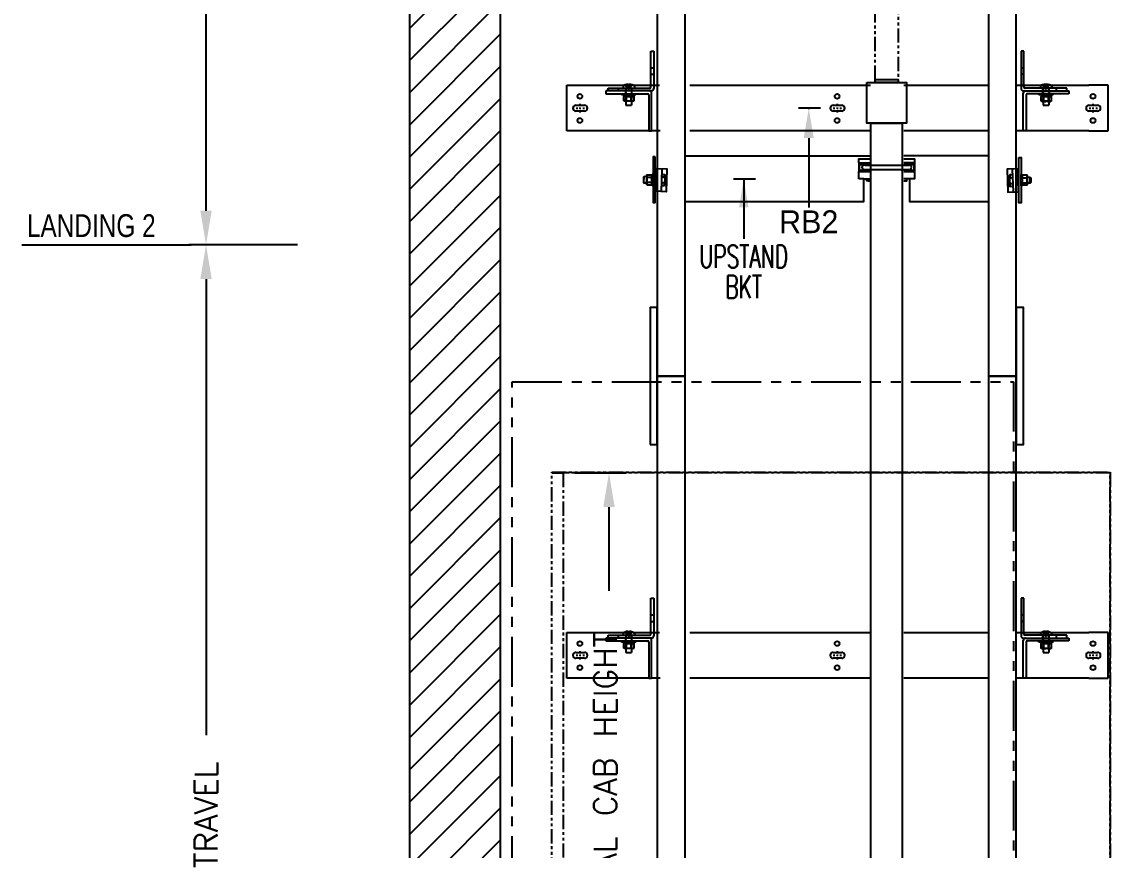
# Model space of a CAD drawing. Header units: inches. Extents: x 93 to 730, y 75 to 542.
# Drawn here: x 572.5 to 668, y 364.4 to 437.1 of the extents above; entities that cross this region are included whole.
import ezdxf
from ezdxf.enums import TextEntityAlignment as Align

# ---------------------------------------------------------------- set-up
doc = ezdxf.new("R2010")
doc.units = ezdxf.units.IN
doc.header["$MEASUREMENT"] = 0
for name, pattern in [('CENTER', [2, 1.25, -0.25, 0.25, -0.25]), ('HIDDEN', [0.375, 0.25, -0.125]), ('PHANTOM', [2.5, 1.25, -0.25, 0.25, -0.25, 0.25, -0.25])]:
    doc.linetypes.add(name, pattern=pattern)
for name, color, linetype in [('AM_HID', 7, 'HIDDEN'), ('AM_VIS', 7, 'Continuous'), ('CEN', 1, 'CENTER'), ('CUTLINE', 6, 'Continuous'), ('DIM', 3, 'Continuous'), ('HATCH', 5, 'Continuous'), ('PHANTOM', 4, 'PHANTOM')]:
    doc.layers.add(name, color=color, linetype=linetype)
doc.styles.add('PLAN_STYLE', font='TXT.SHX')
doc.dimstyles.new('IMPERIAL_PL', dxfattribs={"dimtxt": 2, "dimasz": 3, "dimexe": 1.5, "dimexo": 1, "dimgap": 1, "dimtad": 0, "dimtih": 1, "dimtoh": 1, "dimdec": 4, "dimzin": 0, "dimdsep": 46, "dimlunit": 5, "dimtxsty": 'PLAN_STYLE', "dimcen": 0.09, "dimadec": 0, "dimazin": 0, "dimtfac": 1, "dimtdec": 4, "dimtofl": 0, "dimtmove": 0, "dimatfit": 3, "dimfxl": 0, "dimfrac": 2, "dimtolj": 1, "dimtzin": 0, "dimarcsym": 0})

# ---------------------------------------------------------------- blocks, each defined once
blk = doc.blocks.new('*D131')
at = {"layer": 'DEFPOINTS', "color": 0}
for p in [(588.671, 537.485), (597.701, 537.485), (597.701, 417.485)]:
    blk.add_point(p, dxfattribs=at)
at = {"layer": 'DIM', "color": 0, "lineweight": -2}
for p, q in [((596.701, 537.485), (587.171, 537.485)), ((588.671, 534.485), (588.671, 490.151)), ((588.671, 420.485), (588.671, 464.818)), ((596.701, 417.485), (587.171, 417.485))]:
    blk.add_line(p, q, dxfattribs=at)
at = {"layer": 'DIM', "color": 0}
for points in [[(588.171, 534.485), (589.171, 534.485), (588.671, 537.485)], [(588.171, 420.485), (589.171, 420.485), (588.671, 417.485)]]:
    blk.add_solid(points, dxfattribs=at)
at = {"layer": 'DIM', "color": 0, "insert": (588.671, 477.485), "char_height": 2, "attachment_point": 5, "rotation": 89.95437, "style": 'PLAN_STYLE'}
blk.add_mtext('\\A1;92" [2337 mm]\\POVERHEAD', dxfattribs=at)
blk = doc.blocks.new('*D132')
at = {"layer": 'DEFPOINTS', "color": 0}
for p in [(620.026, 397.485), (624.034, 397.485), (620.026, 317.485)]:
    blk.add_point(p, dxfattribs=at)
at = {"layer": 'DIM', "color": 0, "lineweight": -2}
for p, q in [((621.026, 397.485), (625.534, 397.485)), ((624.034, 394.485), (624.034, 387.151)), ((624.034, 320.485), (624.034, 327.818)), ((621.026, 317.485), (625.534, 317.485))]:
    blk.add_line(p, q, dxfattribs=at)
at = {"layer": 'DIM', "color": 0}
for points in [[(623.534, 394.485), (624.534, 394.485), (624.034, 397.485)], [(623.534, 320.485), (624.534, 320.485), (624.034, 317.485)]]:
    blk.add_solid(points, dxfattribs=at)
at = {"layer": 'DIM', "color": 0, "insert": (624.034, 357.485), "char_height": 2, "attachment_point": 5, "rotation": 89.95437, "style": 'PLAN_STYLE'}
blk.add_mtext('\\A1;80" [2032mm] NOMINAL CAB HEIGHT', dxfattribs=at)
blk = doc.blocks.new('*D133')
at = {"layer": 'DEFPOINTS', "color": 0}
for p in [(588.671, 417.485), (596.332, 417.485), (596.332, 317.485)]:
    blk.add_point(p, dxfattribs=at)
at = {"layer": 'DIM', "color": 0, "lineweight": -2}
for p, q in [((595.332, 417.485), (587.171, 417.485)), ((588.671, 414.485), (588.671, 374.485)), ((588.671, 320.485), (588.671, 360.485)), ((595.332, 317.485), (587.171, 317.485))]:
    blk.add_line(p, q, dxfattribs=at)
at = {"layer": 'DIM', "color": 0}
for points in [[(588.171, 414.485), (589.171, 414.485), (588.671, 417.485)], [(588.171, 320.485), (589.171, 320.485), (588.671, 317.485)]]:
    blk.add_solid(points, dxfattribs=at)
at = {"layer": 'DIM', "color": 0, "insert": (588.671, 367.485), "char_height": 2, "attachment_point": 5, "rotation": 89.95437, "style": 'PLAN_STYLE'}
blk.add_mtext('\\A1;TRAVEL', dxfattribs=at)
blk = doc.blocks.new('RAIL_BRKT')
for p, q in [((-23.694, 2.01), (-22.006, 2.01)), ((23.806, 2.01), (22.119, 2.01)), ((-22.006, -1.99), (-23.694, -1.99)), ((22.119, -1.99), (23.806, -1.99))]:
    blk.add_line(p, q)
for points in [[(-22.897, 0.254, 0), (-22.131, 0.254, 0)], [(-22.897, 0.254, 0), (-22.131, 0.254, 0)], [(-22.897, 0.254, 0), (-22.131, 0.254, 0)], [(-22.897, 0.254, 0), (-22.131, 0.254, 0)], [(-0.327, 0.256, 0), (0.44, 0.256, 0)], [(-0.327, 0.256, 0), (0.44, 0.256, 0)], [(-0.327, 0.256, 0), (0.44, 0.256, 0)], [(-0.327, 0.256, 0), (0.44, 0.256, 0)], [(22.131, 0.254, 0), (22.897, 0.254, 0)], [(22.131, 0.254, 0), (22.897, 0.254, 0)], [(22.131, 0.254, 0), (22.897, 0.254, 0)], [(22.131, 0.254, 0), (22.897, 0.254, 0)], [(-22.131, -0.257, 0), (-22.897, -0.257, 0)], [(-22.131, -0.257, 0), (-22.897, -0.257, 0)], [(-22.131, -0.257, 0), (-22.897, -0.257, 0)], [(-22.131, -0.257, 0), (-22.897, -0.257, 0)], [(0.44, -0.256, 0), (-0.327, -0.256, 0)], [(0.44, -0.256, 0), (-0.327, -0.256, 0)], [(0.44, -0.256, 0), (-0.327, -0.256, 0)], [(0.44, -0.256, 0), (-0.327, -0.256, 0)], [(22.897, -0.257, 0), (22.131, -0.257, 0)], [(22.897, -0.257, 0), (22.131, -0.257, 0)], [(22.897, -0.257, 0), (22.131, -0.257, 0)], [(22.897, -0.257, 0), (22.131, -0.257, 0)]]:
    blk.add_polyline3d(points)
for centre in [(-22.54, 1.031), (0.03, 1.033), (22.488, 1.031), (-22.54, -1.084), (0.03, -1.083), (22.488, -1.084)]:
    blk.add_circle(centre, 0.21)
for centre, major_axis, start_param, end_param in [((-22.897, -0.001, -2.081), (-0.181, 0.181), -0.785398, 2.356194), ((-22.897, -0.001, -2.081), (-0.181, 0.181), -0.785398, 2.356194), ((-22.897, -0.001, -2.081), (-0.181, 0.181), -0.785398, 2.356194), ((-22.897, -0.001, -2.081), (-0.181, 0.181), -0.785398, 2.356194), ((-22.131, -0.001, -2.081), (0.181, 0.181), 3.926991, 7.068583), ((-22.131, -0.001, -2.081), (0.181, 0.181), 3.926991, 7.068583), ((-22.131, -0.001, -2.081), (0.181, 0.181), 3.926991, 7.068583), ((-22.131, -0.001, -2.081), (0.181, 0.181), 3.926991, 7.068583), ((-0.327, 0, -2.081), (-0.181, 0.181), -0.785398, 2.356194), ((-0.327, 0, -2.081), (-0.181, 0.181), -0.785398, 2.356194), ((-0.327, 0, -2.081), (-0.181, 0.181), -0.785398, 2.356194), ((-0.327, 0, -2.081), (-0.181, 0.181), -0.785398, 2.356194), ((0.44, 0, -2.081), (0.181, 0.181), 3.926991, 7.068583), ((0.44, 0, -2.081), (0.181, 0.181), 3.926991, 7.068583), ((0.44, 0, -2.081), (0.181, 0.181), 3.926991, 7.068583), ((0.44, 0, -2.081), (0.181, 0.181), 3.926991, 7.068583), ((22.131, -0.001, -2.081), (-0.181, 0.181), -0.785398, 2.356194), ((22.131, -0.001, -2.081), (-0.181, 0.181), -0.785398, 2.356194), ((22.131, -0.001, -2.081), (-0.181, 0.181), -0.785398, 2.356194), ((22.131, -0.001, -2.081), (-0.181, 0.181), -0.785398, 2.356194), ((22.897, -0.001, -2.081), (0.181, 0.181), 3.926991, 7.068583), ((22.897, -0.001, -2.081), (0.181, 0.181), 3.926991, 7.068583), ((22.897, -0.001, -2.081), (0.181, 0.181), 3.926991, 7.068583), ((22.897, -0.001, -2.081), (0.181, 0.181), 3.926991, 7.068583)]:
    blk.add_ellipse(centre, major_axis=major_axis, ratio=1, start_param=start_param, end_param=end_param)
at = {"layer": 'AM_HID'}
for p, q in [((-16.319, 3.542), (-16.069, 3.542)), ((-16.319, 2.979), (-16.069, 2.979)), ((16.181, 3.542), (16.431, 3.542)), ((16.431, 2.979), (16.181, 2.979)), ((-18.64, 2.01), (-17.873, 2.01)), ((-18.57, 2.042), (-18.308, 1.723)), ((-18.308, 2.042), (-18.308, 1.723)), ((-18.204, 2.042), (-18.204, 1.723)), ((-17.942, 2.042), (-18.204, 1.723)), ((-16.319, 2.01), (-16.069, 2.01)), ((16.181, 2.01), (16.431, 2.01)), ((17.985, 2.01), (18.752, 2.01)), ((18.055, 2.042), (18.317, 1.723)), ((18.317, 2.042), (18.317, 1.723)), ((18.683, 2.042), (18.421, 1.723)), ((18.421, 2.042), (18.421, 1.723)), ((-19.163, 1.51), (-19.163, 1.76)), ((-18.631, 1.035), (-18.631, 1.051)), ((-18.287, 1.051), (-18.631, 1.051)), ((-18.538, 1.51), (-18.538, 1.26)), ((-18.522, 1.16), (-18.522, 1.26)), ((-18.515, 1.16), (-18.515, 1.035)), ((-18.506, 1.76), (-18.506, 0.603)), ((-18.506, 0.603), (-18.506, 1.051)), ((-18.308, 1.723), (-18.204, 1.723)), ((-18.308, 1.723), (-18.256, 1.66)), ((-18.308, 1.723), (-18.308, 1.66)), ((-18.308, 1.66), (-18.256, 1.66)), ((-18.204, 1.723), (-18.256, 1.66)), ((-18.256, 1.66), (-18.204, 1.66)), ((-17.881, 1.051), (-18.225, 1.051)), ((-18.204, 1.723), (-18.204, 1.66)), ((-18.006, 1.76), (-18.006, 0.603)), ((-18.006, 0.603), (-18.006, 1.051)), ((-17.997, 1.16), (-17.997, 1.035)), ((-17.991, 1.16), (-17.991, 1.26)), ((-17.975, 1.51), (-17.975, 1.76)), ((-17.975, 1.26), (-17.975, 1.51)), ((-17.881, 1.035), (-17.881, 1.051)), ((17.994, 1.035), (17.936, 1.006)), ((17.936, 1.006), (17.936, 1.006)), ((17.994, 1.035), (17.994, 1.051)), ((18.338, 1.051), (17.994, 1.051)), ((18.087, 1.51), (18.087, 1.76)), ((18.087, 1.26), (18.087, 1.51)), ((18.103, 1.16), (18.103, 1.26)), ((18.11, 1.16), (18.11, 1.035)), ((18.119, 1.76), (18.119, 0.603)), ((18.119, 0.603), (18.119, 1.051)), ((18.152, 1.006), (18.152, 1.006)), ((18.317, 1.723), (18.421, 1.723)), ((18.317, 1.723), (18.317, 1.66)), ((18.317, 1.723), (18.369, 1.66)), ((18.317, 1.66), (18.369, 1.66)), ((18.421, 1.723), (18.369, 1.66)), ((18.369, 1.66), (18.421, 1.66)), ((18.744, 1.051), (18.4, 1.051)), ((18.421, 1.723), (18.421, 1.66)), ((18.585, 1.006), (18.585, 1.006)), ((18.619, 1.76), (18.619, 0.603)), ((18.619, 0.603), (18.619, 1.051)), ((18.628, 1.16), (18.628, 1.035)), ((18.634, 1.16), (18.634, 1.26)), ((18.65, 1.51), (18.65, 1.26)), ((18.744, 1.035), (18.744, 1.051)), ((18.744, 1.035), (18.802, 1.006)), ((19.275, 1.51), (19.275, 1.76)), ((17.936, 0.603), (17.936, 0.632)), ((18.119, 0.587), (18.619, 0.587)), ((18.152, 0.632), (18.152, 0.603)), ((18.152, 0.603), (18.152, 0.632)), ((18.585, 0.632), (18.585, 0.603)), ((18.585, 0.603), (18.585, 0.632)), ((18.802, 0.632), (18.802, 0.603))]:
    blk.add_line(p, q, dxfattribs=at)
for points in [[(17.936, 1.006), (18.044, 1.035)], [(18.044, 1.035), (18.152, 1.006)], [(18.152, 1.006), (18.369, 1.035)], [(18.369, 1.035), (18.585, 1.006)], [(18.585, 1.006), (18.693, 1.035)], [(18.693, 1.035), (18.802, 1.006)]]:
    blk.add_lwpolyline(points, dxfattribs=at)
at = {"layer": 'AM_VIS'}
for p, q in [((-16.319, 1.86), (-16.319, 5.01)), ((-16.319, 5.01), (-16.069, 5.01)), ((-16.069, 5.01), (-16.069, 1.71)), ((16.181, 5.01), (16.181, 1.71)), ((16.431, 5.01), (16.181, 5.01)), ((16.431, 1.86), (16.431, 5.01)), ((-23.694, -1.99), (-23.694, 2.01)), ((-22.006, 2.01), (-18.64, 2.01)), ((-18.75, 1.911), (-18.75, 1.76)), ((-18.571, 2.044), (-18.57, 2.042)), ((-18.308, 2.105), (-18.308, 2.042)), ((-18.204, 2.042), (-18.204, 2.105)), ((-17.942, 2.042), (-17.941, 2.044)), ((-17.873, 2.01), (-16.319, 2.01)), ((-17.763, 1.911), (-17.763, 1.76)), ((-16.069, 2.01), (-15.547, 2.01)), ((-12.891, 2.01), (2.953, 2.01)), ((5.888, 2.01), (13.309, 2.01)), ((15.784, 2.01), (16.181, 2.01)), ((16.431, 2.01), (17.985, 2.01)), ((17.875, 1.911), (17.875, 1.76)), ((18.054, 2.044), (18.055, 2.042)), ((18.317, 2.105), (18.317, 2.042)), ((18.421, 2.042), (18.421, 2.105)), ((18.683, 2.042), (18.684, 2.044)), ((18.752, 2.01), (22.119, 2.01)), ((18.862, 1.911), (18.862, 1.76)), ((23.806, -1.99), (23.806, 2.01)), ((-16.456, 1.51), (-20.256, 1.51)), ((-20.256, 1.51), (-20.256, 1.26)), ((-20.256, 1.26), (-16.606, 1.26)), ((-20.069, 1.76), (-16.419, 1.76)), ((-20.069, 1.51), (-20.069, 1.76)), ((-18.881, 1.16), (-18.881, 1.26)), ((-18.256, 1.16), (-18.881, 1.16)), ((-18.693, 1.16), (-18.693, 1.035)), ((-18.693, 1.035), (-18.287, 1.035)), ((-18.689, 0.632), (-18.689, 1.035)), ((-18.473, 0.632), (-18.473, 1.035)), ((-18.473, 1.035), (-18.473, 0.632)), ((-18.287, 1.035), (-18.287, 1.16)), ((-18.225, 1.051), (-18.287, 1.051)), ((-18.287, 1.035), (-18.256, 1.035)), ((-17.631, 1.16), (-18.256, 1.16)), ((-18.256, 1.035), (-18.225, 1.035)), ((-18.225, 1.16), (-18.225, 1.035)), ((-18.225, 1.035), (-17.82, 1.035)), ((-18.04, 0.632), (-18.04, 1.035)), ((-18.04, 1.035), (-18.04, 0.632)), ((-17.823, 1.035), (-17.823, 0.632)), ((-17.82, 1.16), (-17.82, 1.035)), ((-17.631, 1.16), (-17.631, 1.26)), ((-16.506, 1.16), (-16.506, -1.99)), ((-16.269, 1.51), (-16.456, 1.51)), ((-16.256, -1.99), (-16.256, 1.31)), ((16.369, -1.99), (16.369, 1.31)), ((16.381, 1.51), (16.569, 1.51)), ((20.181, 1.76), (16.531, 1.76)), ((16.569, 1.51), (20.369, 1.51)), ((16.619, 1.16), (16.619, -1.99)), ((20.369, 1.26), (16.719, 1.26)), ((17.744, 1.16), (17.744, 1.26)), ((18.369, 1.16), (17.744, 1.16)), ((17.932, 1.16), (17.932, 1.035)), ((17.932, 1.035), (18.338, 1.035)), ((17.936, 0.632), (17.936, 1.035)), ((18.152, 0.632), (18.152, 1.035)), ((18.152, 1.035), (18.152, 0.632)), ((18.338, 1.035), (18.338, 1.16)), ((18.4, 1.051), (18.338, 1.051)), ((18.338, 1.035), (18.369, 1.035)), ((18.994, 1.16), (18.369, 1.16)), ((18.369, 1.035), (18.4, 1.035)), ((18.4, 1.16), (18.4, 1.035)), ((18.4, 1.035), (18.805, 1.035)), ((18.585, 0.632), (18.585, 1.035)), ((18.585, 1.035), (18.585, 0.632)), ((18.802, 1.035), (18.802, 0.632)), ((18.802, 1.006), (18.802, 1.006)), ((18.805, 1.16), (18.805, 1.035)), ((18.994, 1.16), (18.994, 1.26)), ((20.181, 1.51), (20.181, 1.76)), ((20.369, 1.51), (20.369, 1.26)), ((-18.631, 0.603), (-18.689, 0.632)), ((-18.689, 0.632), (-18.689, 0.632)), ((-18.581, 0.603), (-18.631, 0.603)), ((-18.256, 0.603), (-18.581, 0.603)), ((-18.506, 0.603), (-18.506, 0.26)), ((-18.506, 0.26), (-18.006, 0.26)), ((-18.473, 0.632), (-18.473, 0.632)), ((-17.932, 0.603), (-18.256, 0.603)), ((-18.04, 0.632), (-18.04, 0.632)), ((-18.006, 0.603), (-18.006, 0.26)), ((-17.881, 0.603), (-17.932, 0.603)), ((-17.881, 0.603), (-17.823, 0.632)), ((-17.823, 0.632), (-17.823, 0.632)), ((17.936, 0.632), (17.936, 0.632)), ((17.994, 0.603), (17.936, 0.632)), ((17.994, 0.603), (17.936, 0.603)), ((18.044, 0.603), (17.994, 0.603)), ((17.994, 0.603), (17.994, 0.587)), ((17.994, 0.587), (18.044, 0.587)), ((18.369, 0.603), (18.044, 0.603)), ((18.044, 0.587), (18.119, 0.587)), ((18.119, 0.603), (18.119, 0.26)), ((18.119, 0.26), (18.619, 0.26)), ((18.152, 0.632), (18.152, 0.632)), ((18.693, 0.603), (18.369, 0.603)), ((18.585, 0.632), (18.585, 0.632)), ((18.619, 0.603), (18.619, 0.26)), ((18.619, 0.587), (18.744, 0.587)), ((18.744, 0.603), (18.693, 0.603)), ((18.744, 0.603), (18.802, 0.632)), ((18.802, 0.603), (18.744, 0.603)), ((18.744, 0.603), (18.744, 0.587)), ((18.802, 0.632), (18.802, 0.632)), ((-16.506, -1.99), (-22.006, -1.99)), ((-16.506, -1.99), (-16.256, -1.99)), ((-15.505, -1.99), (-16.256, -1.99)), ((2.958, -1.99), (-12.897, -1.99)), ((13.311, -1.99), (5.892, -1.99)), ((16.369, -1.99), (15.783, -1.99)), ((16.619, -1.99), (16.369, -1.99)), ((22.119, -1.99), (16.619, -1.99))]:
    blk.add_line(p, q, dxfattribs=at)
for points in [[(-18.581, 0.603), (-18.689, 0.632)], [(-18.473, 0.632), (-18.581, 0.603)], [(-18.256, 0.603), (-18.473, 0.632)], [(-18.04, 0.632), (-18.256, 0.603)], [(-17.932, 0.603), (-18.04, 0.632)], [(-17.823, 0.632), (-17.932, 0.603)], [(18.044, 0.603), (17.936, 0.632)], [(18.152, 0.632), (18.044, 0.603)], [(18.369, 0.603), (18.152, 0.632)], [(18.585, 0.632), (18.369, 0.603)], [(18.693, 0.603), (18.585, 0.632)], [(18.802, 0.632), (18.693, 0.603)]]:
    blk.add_lwpolyline(points, dxfattribs=at)
for centre, radius, start, end in [((-18.695, 1.911), 0.055, 126.05706, 180), ((-18.256, 1.308), 0.8, 113.18804, 126.05706), ((-18.256, 1.308), 0.798, 93.73476, 113.15282), ((-18.256, 1.308), 0.798, 66.84718, 86.26524), ((-18.256, 1.308), 0.8, 53.94294, 66.81196), ((-17.818, 1.911), 0.055, 0, 53.94294), ((17.93, 1.911), 0.055, 126.05706, 180), ((18.369, 1.308), 0.8, 113.18804, 126.05706), ((18.369, 1.308), 0.798, 93.73476, 113.15282), ((18.369, 1.308), 0.798, 66.84718, 86.26524), ((18.369, 1.308), 0.8, 53.94294, 66.81196), ((18.807, 1.911), 0.055, 0, 53.94294), ((-16.606, 1.16), 0.1, 0, 90), ((-16.456, 1.31), 0.2, 0, 90), ((-16.419, 1.86), 0.1, 270, 360), ((-16.269, 1.71), 0.2, 270, 360), ((16.381, 1.71), 0.2, 180, 270), ((16.569, 1.31), 0.2, 90, 180), ((16.531, 1.86), 0.1, 180, 270), ((16.719, 1.16), 0.1, 90, 180)]:
    blk.add_arc(centre, radius, start, end, dxfattribs=at)
for centre in [(-18.256, 1.45), (18.369, 1.45)]:
    blk.add_ellipse(centre, major_axis=(0.768, 0), ratio=0.773149, start_param=1.503066, end_param=1.638527, dxfattribs=at)
at = {"layer": 'CEN', "linetype": 'CENTER'}
for p, q in [((-22.514, 0.214), (-22.514, 0.367)), ((-22.514, -0.058), (-22.514, 0.055)), ((-0.312, 0), (-0.159, 0)), ((0, 0), (0.112, 0)), ((0.056, 0.216), (0.056, 0.368)), ((0.056, -0.056), (0.056, 0.056)), ((0.272, 0), (0.424, 0)), ((22.514, 0.214), (22.514, 0.367)), ((22.514, -0.058), (22.514, 0.055)), ((-22.882, -0.001), (-22.73, -0.001)), ((-22.57, -0.001), (-22.458, -0.001)), ((-22.514, -0.369), (-22.514, -0.217)), ((-22.298, -0.001), (-22.146, -0.001)), ((0.056, -0.368), (0.056, -0.216)), ((22.146, -0.001), (22.298, -0.001)), ((22.458, -0.001), (22.57, -0.001)), ((22.514, -0.369), (22.514, -0.217)), ((22.73, -0.001), (22.882, -0.001))]:
    blk.add_line(p, q, dxfattribs=at)
blk = doc.blocks.new('JACK_BRACKET_NEW2')
for p, q in [((-1.615, 2), (-1.504, 2)), ((-2.428, 1.75), (-2.428, 1.75)), ((-2.428, 1.75), (-2.413, 1.75)), ((-2.428, 1.375), (-2.428, 0.625)), ((-2.398, 1.375), (-2.398, 0.625)), ((-2.398, 1.375), (-1.615, 1.375)), ((-1.615, 1.75), (-1.489, 1.75)), ((-1.615, 1.375), (-1.504, 1.375)), ((-1.615, 1.255), (-1.504, 1.255)), ((-2.428, 0), (-2.428, 0.625)), ((-1.99, 0), (-2.428, 0)), ((-2.398, 0.625), (-1.615, 0.625)), ((-1.615, 0.745), (-1.504, 0.745)), ((-1.615, 0.625), (-1.504, 0.625)), ((-1.615, 0), (-1.504, 0)), ((-1.615, -0.188), (-1.504, -0.188))]:
    blk.add_line(p, q)
for points in [[(-17.688, 2), (-1.615, 2)], [(8.938, 2), (1.5, 2)], [(-20.305, 1.903), (-20.493, 1.903), (-20.493, -2.097), (-20.305, -2.097), (-20.305, 1.903)], [(-2.428, 1.375), (-2.428, 1.75), (-1.615, 1.75)], [(-2.398, 1.255), (-1.615, 1.255)], [(-1.878, 1.188), (-1.99, 1.188), (-2.123, 1.133), (-2.178, 1), (-2.123, 0.867), (-1.99, 0.812)], [(-1.878, 0.812), (2.01, 0.812), (2.142, 0.867), (2.197, 1), (2.142, 1.133), (2.01, 1.188), (1.897, 1.188)], [(-1.878, 1.188), (2.01, 1.188)], [(-1.834, 1.375), (-1.834, 1.255)], [(1.5, 1.75), (2.447, 1.75), (2.447, 0), (1.5, 0)], [(1.5, 0.625), (2.416, 0.625), (2.416, 1.375), (1.5, 1.375)], [(1.5, 1.255), (2.416, 1.255)], [(1.791, 1.375), (1.791, 1.255)], [(11.608, 1.871), (11.795, 1.871), (11.795, -2.129), (11.608, -2.129), (11.608, 1.871)], [(-21.286, 0.177), (-21.334, 0.133), (-21.348, -0.275), (-21.304, -0.322), (-21.286, 0.177)], [(-21.335, 0.096), (-21.348, 0.082), (-21.341, -0.071)], [(-21.304, -0.322), (-21.053, -0.331), (-21.053, 0.169), (-21.286, 0.177)], [(-21.037, -0.472), (-21.053, -0.472), (-21.053, 0.278), (-21.037, 0.275), (-21.037, -0.472)], [(-21.037, -0.528), (-21.037, 0.335), (-20.634, 0.335), (-20.605, 0.279), (-20.605, 0.214), (-20.605, -0.123), (-20.605, -0.434), (-20.607, -0.472), (-20.634, -0.528), (-20.605, -0.434), (-20.634, -0.339), (-20.605, -0.123), (-20.634, 0.093), (-20.605, 0.214), (-20.634, 0.335)], [(-20.634, 0.093), (-21.037, 0.093)], [(-20.555, -0.472), (-20.605, -0.472), (-20.605, 0.279), (-20.555, 0.278), (-20.555, -0.472), (-20.555, -0.597), (-20.493, -0.597), (-20.493, 0.403), (-20.555, 0.403), (-20.555, 0.278)], [(-20.305, 0.143), (-20.226, 0.14)], [(-20.269, -1.109), (-20.199, 0.89), (-19.278, 0.858), (-19.348, -1.141), (-20.269, -1.109), (-20.199, 0.89)], [(-19.72, 0.873), (-19.79, -1.126)], [(-19.737, 0.379), (-19.499, 0.37), (-19.463, 0.301), (-19.478, -0.129), (-19.493, -0.573), (-19.535, -0.64), (-19.772, -0.631)], [(-19.508, 0.118), (-19.746, 0.126)], [(-19.499, 0.37), (-19.508, 0.118), (-19.478, -0.129), (-19.526, -0.387), (-19.535, -0.64)], [(-17.688, -2), (-1.99, -2), (-1.99, 0), (-1.615, 0)], [(-2.398, 0.745), (-1.615, 0.745)], [(-1.99, 0.812), (-1.825, 0.812)], [(-1.834, 0.745), (-1.834, 0.625)], [(-1.615, -0.188), (-1.74, -0.188), (-1.74, 0)], [(1.5, 0.745), (2.416, 0.745)], [(1.5, -0.188), (1.76, -0.188), (1.76, 0)], [(1.791, 0.745), (1.791, 0.625)], [(2.01, 0), (2.01, -2), (8.938, -2)], [(11.572, -1.142), (11.502, 0.857), (10.581, 0.825), (10.65, -1.174), (11.572, -1.142), (11.502, 0.857)], [(11.04, 0.346), (10.802, 0.338), (10.765, 0.268), (10.78, -0.162), (10.796, -0.606), (10.837, -0.672), (11.075, -0.664)], [(10.802, 0.338), (10.811, 0.085), (10.78, -0.162), (10.828, -0.42), (10.837, -0.672)], [(10.811, 0.085), (11.048, 0.094)], [(11.022, 0.84), (11.092, -1.159)], [(11.608, 0.11), (11.528, 0.107)], [(11.858, -0.504), (11.908, -0.504), (11.908, 0.246), (11.858, 0.246), (11.858, -0.504), (11.858, -0.629), (11.795, -0.629), (11.795, 0.371), (11.858, 0.371), (11.858, 0.246)], [(12.34, -0.561), (12.34, 0.303), (11.937, 0.303), (11.908, 0.246), (11.908, 0.182), (11.908, -0.155), (11.908, -0.466), (11.909, -0.505), (11.937, -0.561), (11.908, -0.466), (11.937, -0.371), (11.908, -0.155), (11.937, 0.061), (11.908, 0.182), (11.937, 0.303)], [(11.937, 0.061), (12.34, 0.061)], [(12.34, -0.504), (12.356, -0.504), (12.356, 0.246), (12.34, 0.242), (12.34, -0.504)], [(12.606, -0.355), (12.356, -0.364), (12.356, 0.136), (12.589, 0.145)], [(12.589, 0.145), (12.636, 0.1), (12.65, -0.308), (12.606, -0.355), (12.589, 0.145)], [(12.637, 0.063), (12.65, 0.049), (12.643, -0.104)], [(-21.335, -0.289), (-21.334, -0.326), (-21.286, -0.37), (-21.288, -0.323)], [(-21.286, -0.37), (-21.053, -0.362)], [(-20.634, -0.339), (-21.037, -0.339)], [(-21.037, -0.528), (-20.634, -0.528)], [(-20.305, -0.357), (-20.243, -0.36)], [(-19.526, -0.387), (-19.763, -0.379)], [(10.828, -0.42), (11.066, -0.412)], [(11.608, -0.39), (11.546, -0.392)], [(11.937, -0.371), (12.34, -0.371)], [(12.34, -0.561), (11.937, -0.561)], [(12.589, -0.403), (12.356, -0.395)], [(12.637, -0.322), (12.636, -0.359), (12.589, -0.403), (12.59, -0.356)]]:
    blk.add_lwpolyline(points)
blk = doc.blocks.new('RAIL_ELEV_LABEL')
at = {"layer": 'DIM'}
blk.add_line((0.785, -0.007), (-1.157, -0.007), dxfattribs=at)
at = {"layer": 'DIM', "linetype": 'ByBlock'}
blk.add_line((-0.248, -2.632), (-0.248, -5.257), dxfattribs=at)
at = {"layer": 'DIM', "color": 0, "linetype": 'ByBlock'}
for p in [(-0.248, -0.007), (-0.186, -0.007), (-0.186, -0.007)]:
    blk.add_point(p, dxfattribs=at)
at = {"layer": 'DIM', "linetype": 'ByBlock'}
blk.add_solid([(-0.685, -2.632), (0.19, -2.632), (-0.248, -0.007)], dxfattribs=at)
at = {"layer": 'DIM'}
blk.add_attdef('RAILELEV', text='', height=2, dxfattribs=at).set_placement((1.1, -9.428), align=Align.CENTER)

msp = doc.modelspace()

# ---------------------------------------------------------------- hatches: boundary and pattern name
at = {"layer": 'HATCH'}
h = msp.add_hatch(dxfattribs=at)
h.set_pattern_fill('ANSI31', color=256, scale=16, style=0)
h.set_pattern_definition([(45, (1041.5887, 427.4848), (-1.414214, 1.414214), [])])
h.paths.add_polyline_path([(606.52624, 317.48482), (614.52624, 317.48482), (614.52624, 537.48482), (606.52624, 537.48482)])

# ---------------------------------------------------------------- linework, layer by layer
for points in [[(628.27624, 405.98482), (630.71374, 405.98482), (630.71374, 505.98482), (628.27624, 505.98482)], [(657.33874, 405.98482), (659.77624, 405.98482), (659.77624, 505.98482), (657.33874, 505.98482)], [(647.40124, 431.98482), (649.40124, 431.98482), (649.40124, 431.73482), (647.40124, 431.73482)], [(646.65124, 431.73482), (650.15124, 431.73482), (650.15124, 428.17482), (646.65124, 428.17482)], [(647.02624, 428.17482), (649.77624, 428.17482), (649.77624, 357.23482), (647.02624, 357.23482)], [(627.65124, 399.98482), (628.27624, 399.98482), (628.27624, 411.98482), (627.65124, 411.98482)], [(659.77624, 399.98482), (660.40124, 399.98482), (660.40124, 411.98482), (659.77624, 411.98482)], [(628.27624, 309.98482), (630.71374, 309.98482), (630.71374, 405.98482), (628.27624, 405.98482)], [(657.33874, 309.98482), (659.77624, 309.98482), (659.77624, 405.98482), (657.33874, 405.98482)]]:
    msp.add_lwpolyline(points, close=True)
msp.add_lwpolyline([(572.49975, 417.48482), (587.35435, 417.48482)])
at = {"layer": 'CUTLINE'}
msp.add_lwpolyline([(606.52624, 317.48482), (614.52624, 317.48482), (614.52624, 537.48482), (606.52624, 537.48482)], close=True, dxfattribs=at)
msp.add_lwpolyline([(606.52624, 317.48482), (614.52624, 317.48482), (614.52624, 537.48482), (606.52624, 537.48482)], close=True, dxfattribs=at)
at = {"layer": 'DIM', "linetype": 'ByBlock'}
for p, q in [((641.56651, 424.22783), (641.56651, 420.7616)), ((634.95496, 423.29033), (636.89689, 423.29033))]:
    msp.add_line(p, q, dxfattribs=at)
at = {"layer": 'PHANTOM', "linetype": 'PHANTOM'}
msp.add_lwpolyline([(647.40124, 431.98482), (647.40124, 493.98482), (649.40124, 493.98482), (649.40124, 431.98482)], dxfattribs=at)
at = {"layer": 'PHANTOM', "linetype": 'PHANTOM', "ltscale": 3.5}
msp.add_lwpolyline([(615.52624, 405.48482), (659.52624, 405.48482), (659.52624, 317.48482), (615.52624, 317.48482)], close=True, dxfattribs=at)
at = {"layer": 'PHANTOM', "linetype": 'PHANTOM'}
for points in [[(619.02624, 397.54732), (668.02624, 397.54732), (668.02624, 397.48482), (619.02624, 397.48482)], [(619.02624, 397.48482), (620.02624, 397.48482), (620.02624, 317.48482), (619.02624, 317.48482)], [(668.02624, 397.48482), (668.02624, 397.48482), (668.02624, 317.48482), (668.02624, 317.48482)]]:
    msp.add_lwpolyline(points, close=True, dxfattribs=at)

# ---------------------------------------------------------------- block references
at = {"xscale": 0.9999999999, "yscale": 0.9999999999, "zscale": 0.9999999999}
for name, p in [('RAIL_BRKT', (644.02624, 429.48482)), ('JACK_BRACKET_NEW2', (648.40124, 423.29732)), ('RAIL_BRKT', (644.02624, 381.48482))]:
    msp.add_blockref(name, p, dxfattribs=at)
ref = msp.add_blockref('RAIL_ELEV_LABEL', (641.8145, 429.48482), dxfattribs=dict(xscale=0.9999999999, yscale=0.9999999999, zscale=0.9999999999))
ref.add_attrib('RAILELEV', 'RB2', dxfattribs={"layer": 'DIM', "height": 2}).set_placement((641.56651, 418.51583), align=Align.CENTER)

# ---------------------------------------------------------------- texts
at = {"width": 0.8}
msp.add_text('LANDING 2', height=2, dxfattribs=at).set_placement((572.95526, 418.17995))
at = {"layer": 'DIM', "linetype": 'ByBlock', "style": 'PLAN_STYLE', "width": 0.65}
for s, p in [('UPSTAND', (635.86395, 415.47192)), ('BKT', (635.86395, 412.81137))]:
    msp.add_text(s, height=2, dxfattribs=at).set_placement(p, align=Align.CENTER)

# ---------------------------------------------------------------- dimensions: what is measured, and where the dimension line sits
at = {"layer": 'DIM'}
for base, p1, p2, text, picture, middle in [((588.67096, 537.48482), (597.70085, 417.48482), (597.70085, 537.48482), '92" [2337 mm]\\POVERHEAD', '*D131', (588.67096, 477.48482)), ((588.67096, 417.48482), (596.33156, 317.48482), (596.33156, 417.48482), 'TRAVEL', '*D133', (588.67096, 367.48482)), ((624.03377, 397.48482), (620.02624, 317.48482), (620.02624, 397.48482), '<> NOMINAL CAB HEIGHT', '*D132', (624.03377, 357.48482))]:
    dim = msp.add_linear_dim(base=base, p1=p1, p2=p2, angle=90, text=text, dimstyle='IMPERIAL_PL', override={"dimpost": '"'}, dxfattribs=at)
    dim.commit()
    dim.dimension.update_dxf_attribs({"geometry": picture, "text_midpoint": middle, "dimtype": 161, "text_rotation": 89.9543738})

# ---------------------------------------------------------------- leaders
at = {"layer": 'DIM', "linetype": 'ByBlock'}
msp.add_leader([(635.86395, 423.29033), (635.86395, 418.01508)], dimstyle='IMPERIAL_PL', override={"dimasz": 2.5, "dimgap": 1, "dimtad": 0}, dxfattribs=at)

doc.saveas('drawing.dxf')
